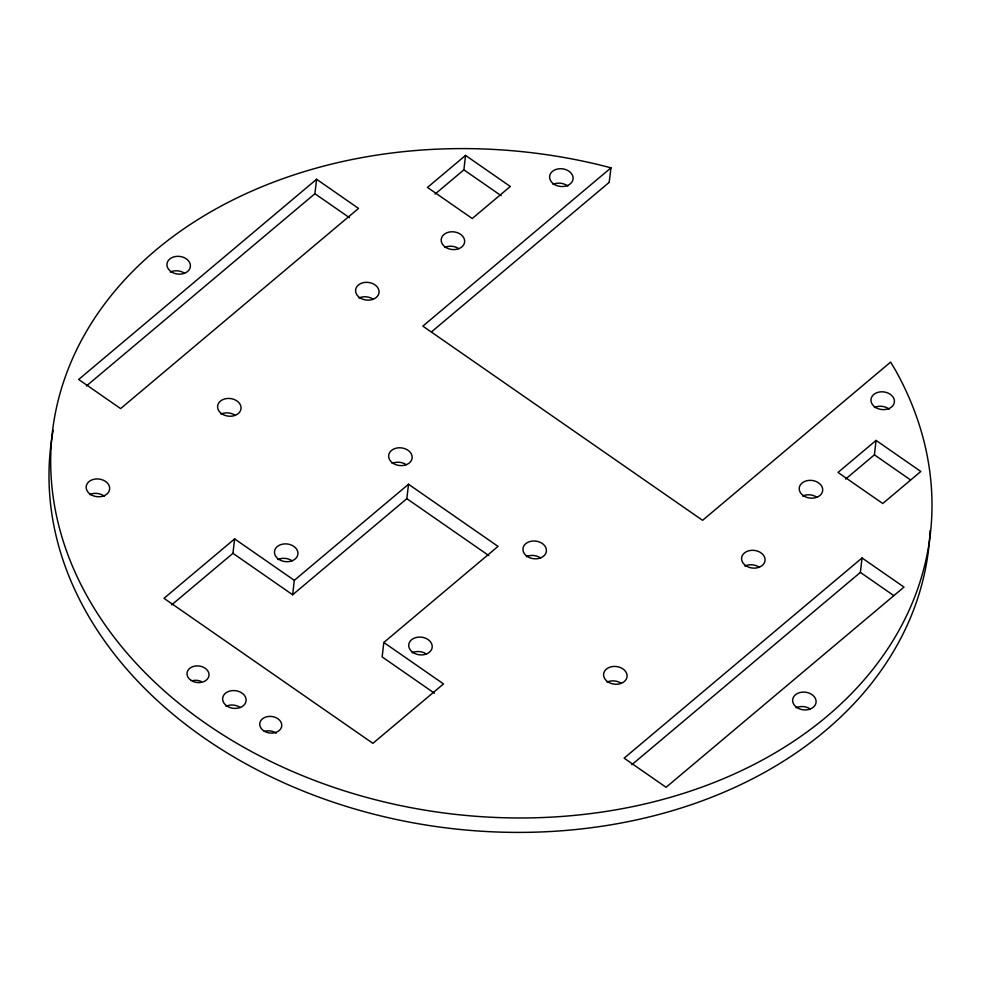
<?xml version="1.0" encoding="UTF-8"?>
<svg xmlns="http://www.w3.org/2000/svg" width="981" height="981" viewBox="0 0 981 981"><rect width="100%" height="100%" fill="white"/><g stroke="black" fill="none" stroke-linecap="round" stroke-linejoin="round"><path stroke-width="1.47" d="M232.951 553.321L234.618 538.9L294.312 580.335L292.645 594.768L232.951 553.321L171.589 604.946M86.377 386.011L314.913 193.711L316.581 179.278L358.543 208.413L120.626 408.599L78.664 379.475L316.581 179.278M294.312 580.335L408.513 484.246L498.029 546.392L383.816 642.481L382.149 656.914L434.387 693.175M292.645 594.768L406.845 498.679L408.513 484.246M435.037 194.103L463.878 169.836L465.546 155.403L510.304 186.476L472.241 218.505L427.483 187.432L465.546 155.403M609.176 182.368L610.979 167.837L598.937 164.759A441.928 333.025 6.6 0 0 50.853 451.91A441.928 333.025 6.6 0 0 574.412 815.395A441.928 333.025 6.6 0 0 895.861 370.904L890.625 362.087L702.568 520.322L422.848 326.133L610.979 167.837M631.838 764.702L860.374 572.401L862.041 557.968L904.004 587.092L666.087 787.289L624.124 758.166L862.041 557.968M845.561 479.108L874.402 454.841L876.07 440.408L920.828 471.481L882.753 503.511L838.007 472.437L876.07 440.408M431.689 331.713L609.299 182.27M234.618 538.9L163.999 598.312L372.903 743.34L443.51 683.929L383.816 642.481M463.878 169.836L501.181 195.722M874.402 454.841L910.454 479.868M314.913 193.711L349.469 217.696M860.374 572.401L893.691 595.528M406.845 498.679L488.894 555.638M930.098 530.549A441.928 333.025 6.6 0 1 452.155 828.614A441.928 333.025 6.6 0 1 53.158 430.254M874.353 407.495A11.784 8.878 6.6 0 1 889.203 409.163M802.63 496.03A11.784 8.878 6.6 0 1 816.915 497.281M226.035 706.259A11.784 8.878 6.6 0 1 240.32 707.522M89.578 494.608A11.784 8.878 6.6 0 1 104.44 496.288M170.338 272.019A11.784 8.878 6.6 0 1 184.624 273.27M553.002 184.403A11.784 8.878 6.6 0 1 567.864 186.071M444.577 247.457A11.784 8.878 6.6 0 1 458.863 248.708M392.069 463.461A11.784 8.878 6.6 0 1 406.355 464.724M526.331 556.681A11.784 8.878 6.6 0 1 540.617 557.931M412.13 652.77A11.784 8.878 6.6 0 1 426.416 654.033M607.006 682.102A11.784 8.878 6.6 0 1 621.292 683.365M744.996 566A11.784 8.878 6.6 0 1 759.282 567.251M277.856 559.562A11.784 8.878 6.6 0 1 292.154 560.813M220.983 414.117A11.784 8.878 6.6 0 1 235.268 415.368M358.972 298.003A11.784 8.878 6.6 0 1 373.27 299.254M796.02 707.779A11.784 8.878 6.6 0 1 810.306 709.03M192.644 680.63A11.049 8.326 6.6 0 1 201.068 681.366M265.373 731.127A11.049 8.326 6.6 0 1 276.213 733.163M875.69 407.52A11.784 8.878 6.6 0 0 894.365 402.333A11.784 8.878 6.6 0 0 878.032 392.314A11.784 8.878 6.6 0 0 875.69 407.52M803.353 495.663A11.784 8.878 6.6 0 0 822.532 491.432A11.784 8.878 6.6 0 0 807.02 480.678A11.784 8.878 6.6 0 0 803.353 495.663M607.73 681.746A11.784 8.878 6.6 0 0 626.908 677.515A11.784 8.878 6.6 0 0 611.396 666.749A11.784 8.878 6.6 0 0 607.73 681.746M527.067 556.313A11.784 8.878 6.6 0 0 546.233 552.095A11.784 8.878 6.6 0 0 530.733 541.328A11.784 8.878 6.6 0 0 527.067 556.313M412.866 652.414A11.784 8.878 6.6 0 0 432.032 648.183A11.784 8.878 6.6 0 0 416.533 637.417A11.784 8.878 6.6 0 0 412.866 652.414M226.77 705.903A11.784 8.878 6.6 0 0 245.937 701.673A11.784 8.878 6.6 0 0 230.437 690.906A11.784 8.878 6.6 0 0 226.77 705.903M392.792 463.106A11.784 8.878 6.6 0 0 411.971 458.875A11.784 8.878 6.6 0 0 396.459 448.109A11.784 8.878 6.6 0 0 392.792 463.106M221.718 413.749A11.784 8.878 6.6 0 0 240.885 409.518A11.784 8.878 6.6 0 0 225.385 398.764A11.784 8.878 6.6 0 0 221.718 413.749M90.914 494.645A11.784 8.878 6.6 0 0 109.602 489.445A11.784 8.878 6.6 0 0 93.269 479.439A11.784 8.878 6.6 0 0 90.914 494.645M171.074 271.651A11.784 8.878 6.6 0 0 190.24 267.421A11.784 8.878 6.6 0 0 174.741 256.654A11.784 8.878 6.6 0 0 171.074 271.651M554.339 184.428A11.784 8.878 6.6 0 0 573.027 179.241A11.784 8.878 6.6 0 0 556.693 169.222A11.784 8.878 6.6 0 0 554.339 184.428M445.313 247.089A11.784 8.878 6.6 0 0 464.479 242.859A11.784 8.878 6.6 0 0 448.979 232.105A11.784 8.878 6.6 0 0 445.313 247.089M359.708 297.635A11.784 8.878 6.6 0 0 378.887 293.405A11.784 8.878 6.6 0 0 363.375 282.651A11.784 8.878 6.6 0 0 359.708 297.635M745.732 565.632A11.784 8.878 6.6 0 0 764.898 561.402A11.784 8.878 6.6 0 0 749.398 550.635A11.784 8.878 6.6 0 0 745.732 565.632M278.592 559.195A11.784 8.878 6.6 0 0 297.77 554.964A11.784 8.878 6.6 0 0 282.258 544.21A11.784 8.878 6.6 0 0 278.592 559.195M796.744 707.411A11.784 8.878 6.6 0 0 815.922 703.193A11.784 8.878 6.6 0 0 800.422 692.427A11.784 8.878 6.6 0 0 796.744 707.411M190.878 680.25A11.049 8.326 6.6 0 0 208.855 676.289A11.049 8.326 6.6 0 0 194.324 666.197A11.049 8.326 6.6 0 0 190.878 680.25M263.607 730.747A11.049 8.326 6.6 0 0 281.584 726.786A11.049 8.326 6.6 0 0 267.04 716.694A11.049 8.326 6.6 0 0 263.607 730.747"/></g></svg>
